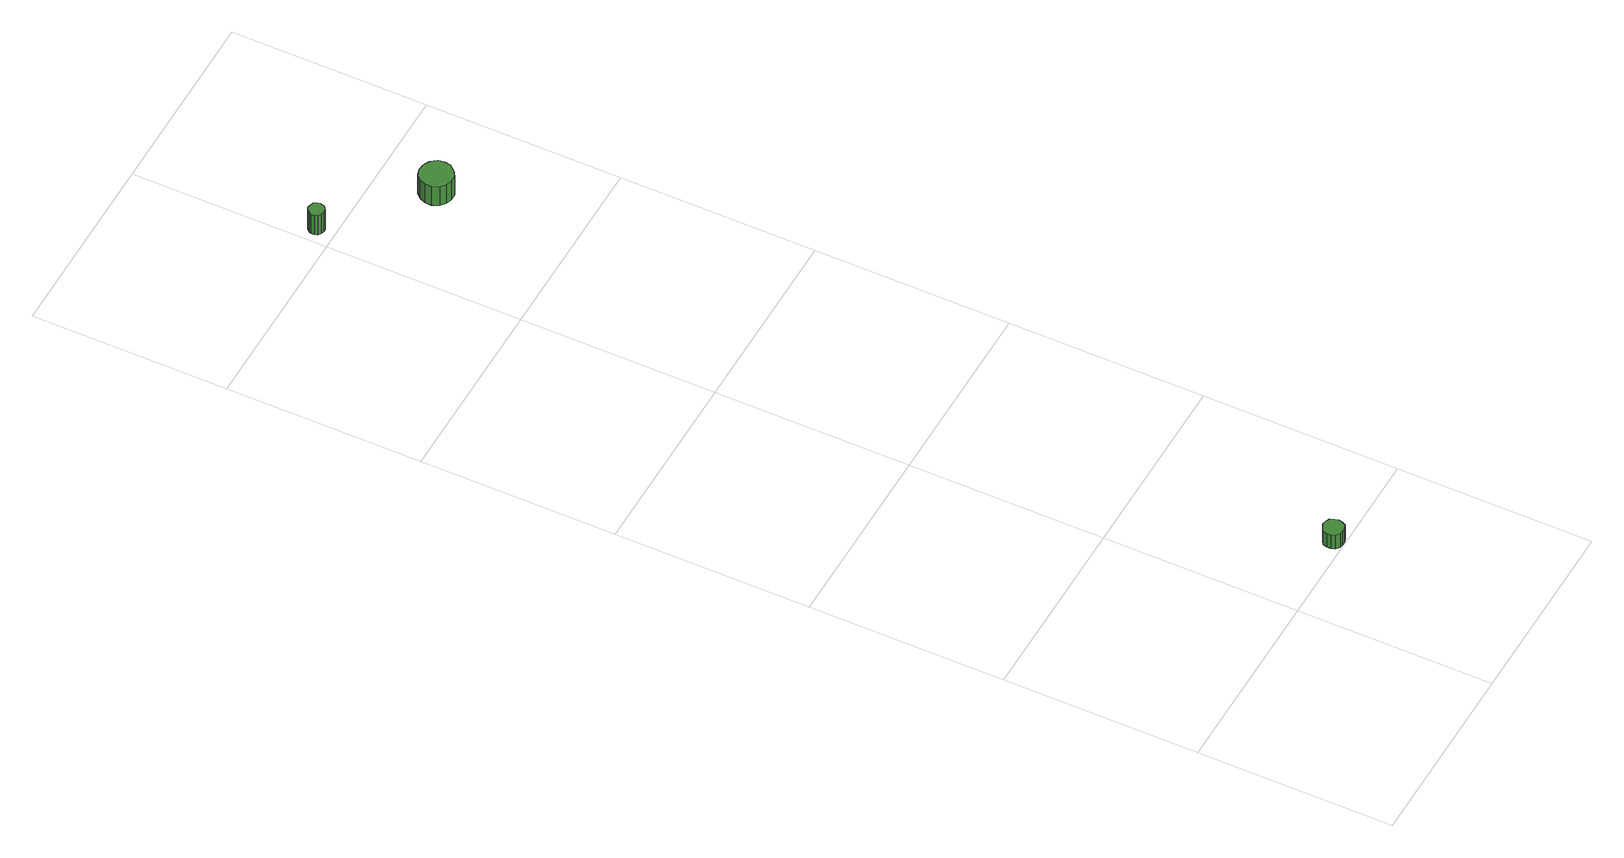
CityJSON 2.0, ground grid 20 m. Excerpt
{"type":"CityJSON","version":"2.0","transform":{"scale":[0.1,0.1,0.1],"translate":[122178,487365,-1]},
"CityObjects":{
"tree1":{"type":"SolitaryVegetationObject","attributes":{"function":"something"},"geometry":[{"type":"MultiSurface","lod":"1","boundaries":[[[0,1,2,3,4,5,6,7,8,9,10,11,12,13,14]],[[15,16,17,18,19,20,21,22,23,24,25,26,27,28,29]],[[0,29,28,1]],[[1,28,27,2]],[[2,27,26,3]],[[3,26,25,4]],[[4,25,24,5]],[[5,24,23,6]],[[6,23,22,7]],[[7,22,21,8]],[[8,21,20,9]],[[9,20,19,10]],[[10,19,18,11]],[[11,18,17,12]],[[12,17,16,13]],[[13,16,15,14]],[[14,15,29,0]]]}]},
"tree2":{"type":"SolitaryVegetationObject","attributes":{"function":"something"},"geometry":[{"type":"MultiSurface","lod":"1","boundaries":[[[30,31,32,33,34,35,36,37,38,39,40,41,42,43,44]],[[45,46,47,48,49,50,51,52,53,54,55,56,57,58,59]],[[30,59,58,31]],[[31,58,57,32]],[[32,57,56,33]],[[33,56,55,34]],[[34,55,54,35]],[[35,54,53,36]],[[36,53,52,37]],[[37,52,51,38]],[[38,51,50,39]],[[39,50,49,40]],[[40,49,48,41]],[[41,48,47,42]],[[42,47,46,43]],[[43,46,45,44]],[[44,45,59,30]]]}]},
"tree3":{"type":"SolitaryVegetationObject","attributes":{"function":"something"},"geometry":[{"type":"MultiSurface","lod":"1","boundaries":[[[60,61,62,63,64,65,66,67,68,69,70,71,72,73,74]],[[75,76,77,78,79,80,81,82,83,84,85,86,87,88,89]],[[60,89,88,61]],[[61,88,87,62]],[[62,87,86,63]],[[63,86,85,64]],[[64,85,84,65]],[[65,84,83,66]],[[66,83,82,67]],[[67,82,81,68]],[[68,81,80,69]],[[69,80,79,70]],[[70,79,78,71]],[[71,78,77,72]],[[72,77,76,73]],[[73,76,75,74]],[[74,75,89,60]]]}]}
},
"vertices":[
[104,11,26],[103,15,26],[101,19,26],[97,21,26],[93,22,26],[89,20,26],[85,17,26],[84,13,26],[84,9,26],[85,5,26],[89,2,26],[93,1,26],[97,1,26],[101,3,26],[103,7,26],[103,7,8],[101,3,8],[97,1,8],[93,1,8],[89,2,8],[85,5,8],[84,9,8],[84,13,8],[85,17,8],[89,20,8],[93,22,8],[97,21,8],[101,19,8],[103,15,8],[104,11,8],
[25,1019,34],[24,1022,34],[22,1025,34],[19,1026,34],[16,1027,34],[13,1026,34],[10,1023,34],[9,1020,34],[9,1017,34],[10,1014,34],[13,1012,34],[16,1011,34],[19,1011,34],[22,1013,34],[24,1015,34],[24,1015,8],[22,1013,8],[19,1011,8],[16,1011,8],[13,1012,8],[10,1014,8],[9,1017,8],[9,1020,8],[10,1023,8],[13,1026,8],[16,1027,8],[19,1026,8],[22,1025,8],[24,1022,8],[25,1019,8],
[123,941,34],[122,948,34],[117,954,34],[111,957,34],[104,958,34],[98,956,34],[93,951,34],[90,945,34],[90,938,34],[93,931,34],[98,927,34],[104,925,34],[111,925,34],[117,929,34],[122,935,34],[122,935,9],[117,929,9],[111,925,9],[104,925,9],[98,927,9],[93,931,9],[90,938,9],[90,945,9],[93,951,9],[98,956,9],[104,958,9],[111,957,9],[117,954,9],[122,948,9],[123,941,9]
]}
